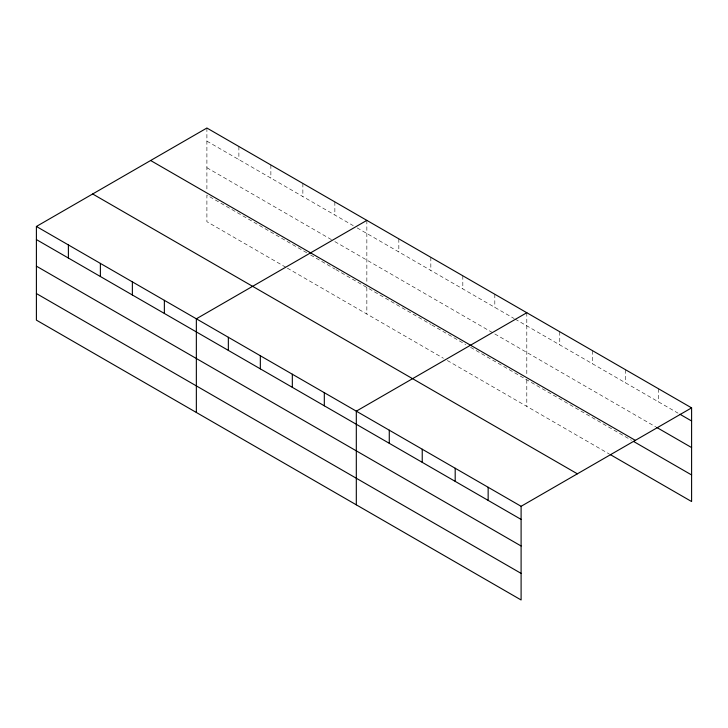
<?xml version="1.0" encoding="UTF-8"?>
<svg xmlns="http://www.w3.org/2000/svg" width="728" height="728" viewBox="0 0 728 728"><rect width="100%" height="100%" fill="white"/><g stroke="black" fill="none" stroke-linecap="round" stroke-linejoin="round"><path stroke-width="0.55" stroke-dasharray="3.64 2.73" d="M206.898 141.141L353.271 225.653M357.148 227.891L514.195 318.564M515.169 319.128L678.032 413.149M206.898 167.722L332.914 240.486M334.853 241.605L492.874 332.833M494.812 333.952L655.728 426.863M306.743 252.762L206.898 195.113L206.898 221.694L286.386 267.595M310.619 255L334.853 268.996M335.826 269.551L430.83 324.406M431.795 324.961L465.729 344.553M470.57 347.347L631.495 440.258M287.351 268.15L443.434 358.258M447.311 360.496L609.2 453.972M658.64 388.843L658.64 401.956M625.68 369.815L625.68 382.928M592.719 350.778L592.719 363.9M559.759 331.75L559.759 344.872M526.799 312.721L526.799 375.43M526.799 379.807L526.799 406.397M494.812 294.249L494.812 307.371M462.817 275.785L462.817 288.898M430.83 257.312L430.83 270.434M398.835 238.848L398.835 251.961M366.848 220.375L366.848 284.175M366.848 287.46L366.848 314.05M334.853 201.902L334.853 215.024M302.866 183.438L302.866 196.551M270.871 164.965L270.871 178.087M238.884 146.492L238.884 159.614M206.898 128.028L206.898 190.736"/><path stroke-width="1.09" d="M521.102 546L521.102 506.306L36.4 226.463L36.4 320.129L521.102 599.972L521.102 546L36.4 266.157M610.173 454.527L691.6 501.537L691.6 407.871L206.898 128.028L36.4 226.463M366.848 220.375L196.351 318.809L196.351 412.476M526.799 312.721L356.311 411.156L356.311 504.832M521.102 506.306L691.6 407.871M679.97 414.268L691.6 420.984M656.702 427.418L691.6 447.565M150.632 160.506L635.335 440.349M633.433 441.377L691.6 474.956M92.665 193.976L577.368 473.819M36.4 239.576L521.102 519.419M36.4 293.548L521.102 573.391M488.151 487.269L488.151 500.391M455.191 468.24L455.191 481.363M422.231 449.212L422.231 462.335M389.271 430.184L389.271 443.306M324.315 392.683L324.315 405.805M292.328 374.219L292.328 387.332M260.333 355.746L260.333 368.869M228.346 337.273L228.346 350.396M164.364 300.336L164.364 313.459M132.369 281.873L132.369 294.986M100.382 263.399L100.382 276.513M68.387 244.926L68.387 258.049"/></g></svg>
